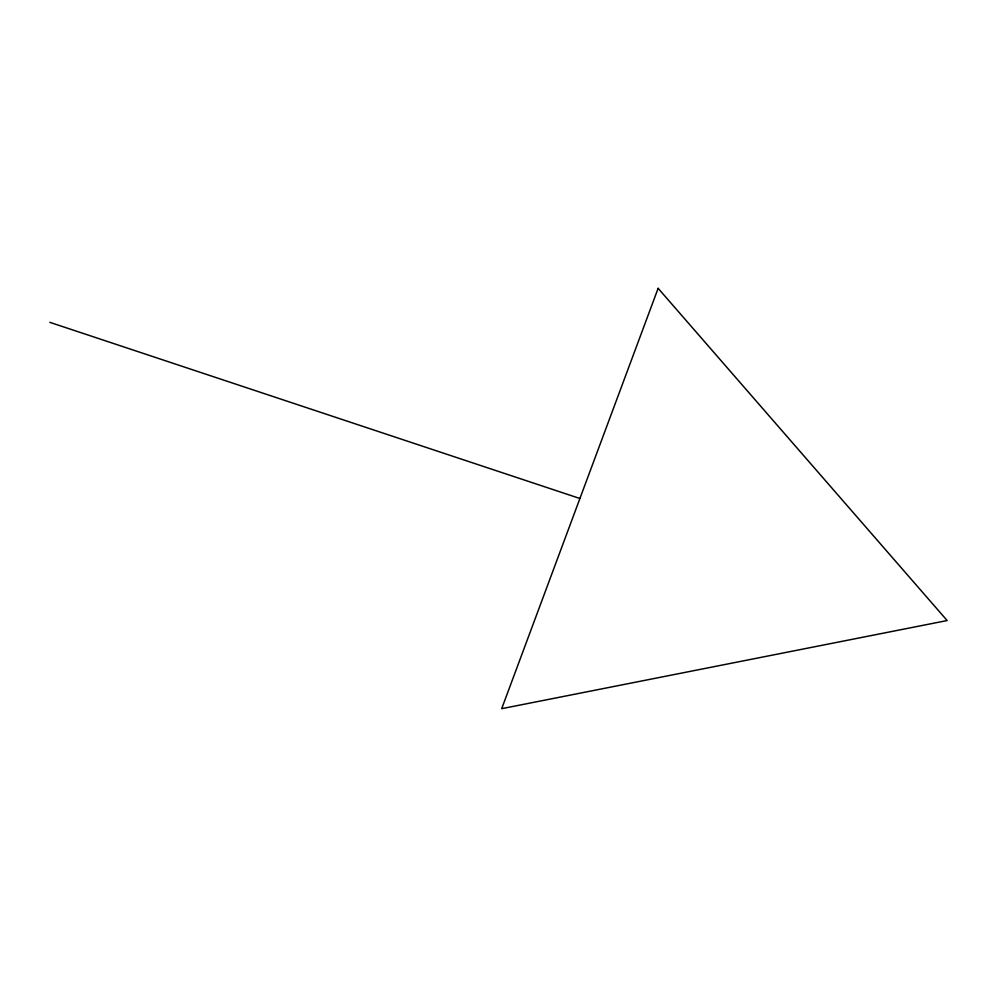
<?xml version="1.0" encoding="UTF-8"?>
<svg xmlns="http://www.w3.org/2000/svg" width="997" height="997" viewBox="0 0 997 997"><rect width="100%" height="100%" fill="white"/><g stroke="black" fill="none" stroke-linecap="round" stroke-linejoin="round"><path stroke-width="1.5" d="M49.85 322.343L579.918 498.5M658.132 288.32L501.69 708.68L947.15 620.545L658.132 288.32"/></g></svg>
